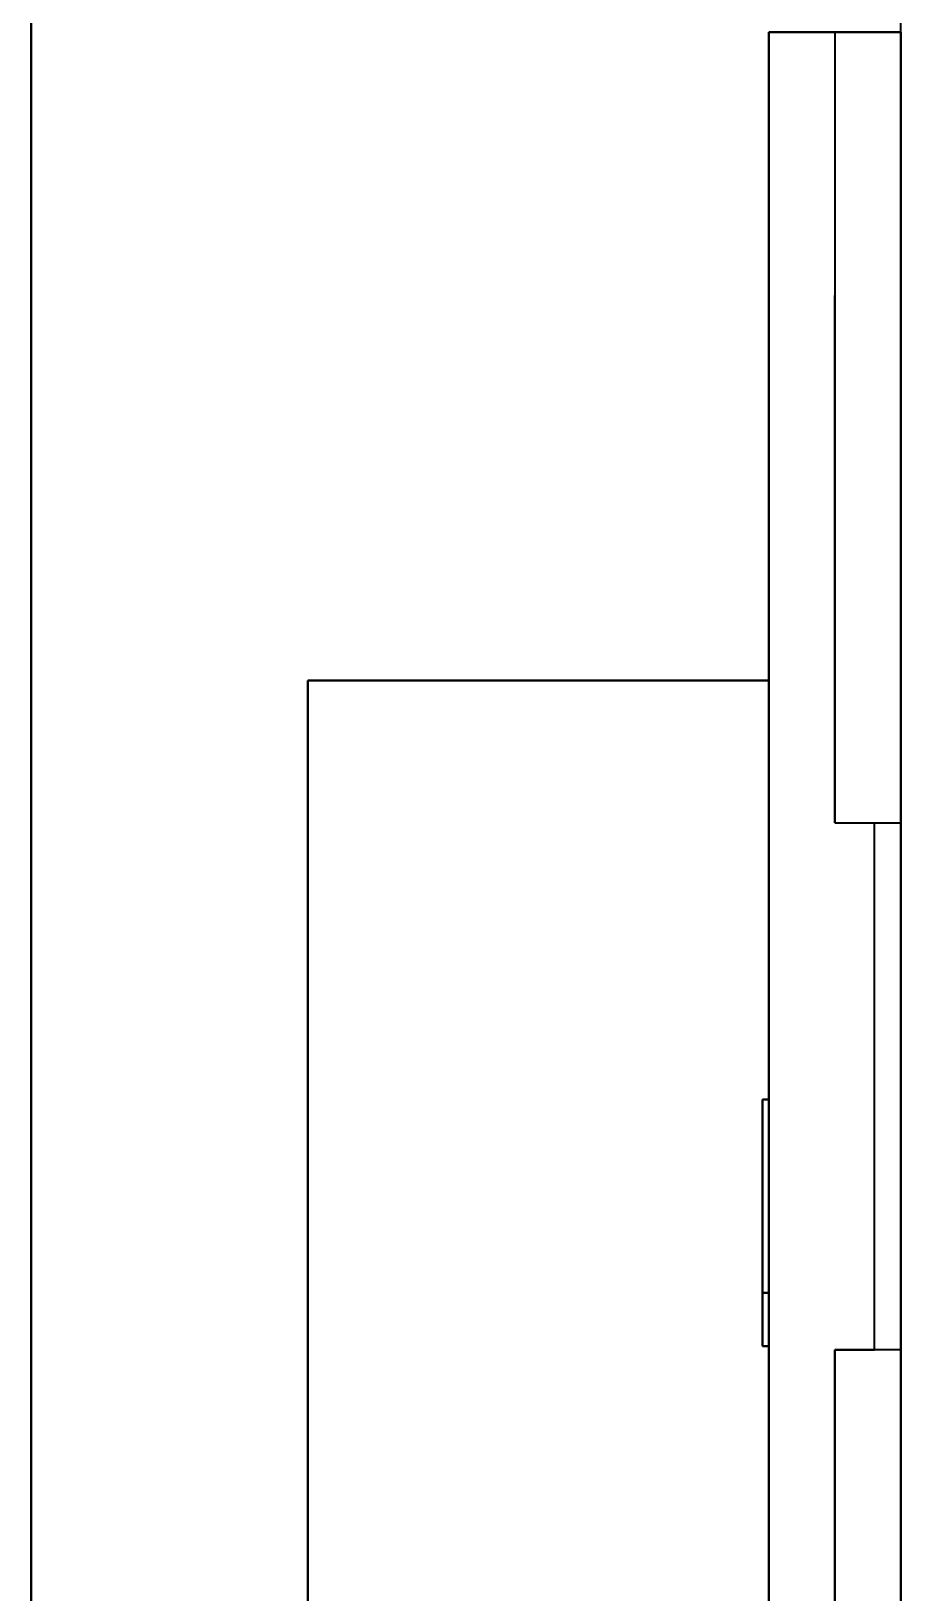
# Model space of a CAD drawing. Extents: x 146 to 1134, y 78 to 926.
# Drawn here: x 287.644 to 288.304, y 352.535 to 353.72 of the extents above; entities that cross this region are included whole.
import ezdxf

# ---------------------------------------------------------------- set-up
doc = ezdxf.new("R2010")
doc.units = 0

msp = doc.modelspace()

# ---------------------------------------------------------------- linework, layer by layer
at = {"color": 7, "lineweight": 35}
msp.add_line((288.3042, 350.7385), (288.3042, 377.7072), dxfattribs=at)
at = {"color": 7, "lineweight": 35, "ltscale": 0.125}
for p, q in [((287.6442, 350.5082), (287.6442, 355.5082)), ((287.6442, 355.5082), (287.6442, 350.5082)), ((287.6442, 350.5082), (287.6442, 355.5082))]:
    msp.add_line(p, q, dxfattribs=at)
at = {"color": 7, "lineweight": 35, "ltscale": 0.047389}
msp.add_line((287.6442, 352.3126), (287.6442, 354.2082), dxfattribs=at)
at = {"color": 7, "lineweight": 35, "ltscale": 0.0405}
msp.add_line((287.6442, 352.5882), (287.6442, 354.2082), dxfattribs=at)
at = {"color": 7, "lineweight": 35, "ltscale": 0.056813}
msp.add_line((287.6442, 354.0807), (287.6442, 351.8082), dxfattribs=at)
at = {"color": 7, "lineweight": 35, "ltscale": 0.054388}
msp.add_line((287.6442, 351.8082), (287.6442, 353.9837), dxfattribs=at)
at = {"color": 7, "lineweight": 35, "ltscale": 0.006625}
msp.add_line((287.6442, 353.5032), (287.6442, 353.7682), dxfattribs=at)
msp.add_line((287.6442, 353.5032), (287.6442, 353.7682), dxfattribs=at)
msp.add_line((287.6442, 353.5032), (287.6442, 353.7682), dxfattribs=at)
msp.add_line((287.6442, 353.5032), (287.6442, 353.7682), dxfattribs=at)
at = {"color": 7, "lineweight": 35, "ltscale": 0.010251}
for p, q in [((287.6442, 353.3582), (287.6442, 353.7682)), ((287.6442, 353.7682), (287.6442, 353.3582))]:
    msp.add_line(p, q, dxfattribs=at)
at = {"color": 7, "lineweight": 35, "ltscale": 0.08}
for p, q in [((288.2042, 350.5192), (288.2042, 353.7192)), ((288.2042, 353.7192), (288.2042, 350.5192))]:
    msp.add_line(p, q, dxfattribs=at)
at = {"color": 7, "lineweight": 35, "ltscale": 0.002}
for p, q in [((288.2842, 353.7192), (288.2042, 353.7192)), ((288.2842, 353.7192), (288.2042, 353.7192)), ((288.2042, 353.7192), (288.2842, 353.7192))]:
    msp.add_line(p, q, dxfattribs=at)
at = {"color": 7, "lineweight": 35, "ltscale": 0.020253}
msp.add_line((288.2042, 352.9091), (288.2042, 353.7192), dxfattribs=at)
at = {"color": 7, "lineweight": 35, "ltscale": 0.015}
for p, q in [((288.2542, 353.7192), (288.2542, 353.1192)), ((288.2542, 353.7192), (288.2542, 353.1192)), ((288.3042, 353.7192), (288.3042, 353.1192))]:
    msp.add_line(p, q, dxfattribs=at)
at = {"color": 7, "lineweight": 35, "ltscale": 0.000366211}
for p, q in [((288.2689, 353.7192), (288.2542, 353.7192)), ((288.2542, 353.1192), (288.2689, 353.1192)), ((288.2689, 352.7192), (288.2542, 352.7192))]:
    msp.add_line(p, q, dxfattribs=at)
at = {"color": 7, "lineweight": 35, "ltscale": 0.00125}
for p, q in [((288.2542, 353.7192), (288.3042, 353.7192)), ((288.3042, 353.7192), (288.2542, 353.7192)), ((288.3042, 353.7192), (288.2542, 353.7192)), ((288.2542, 353.7192), (288.3042, 353.7192)), ((288.2542, 353.1192), (288.3042, 353.1192)), ((288.3042, 352.7192), (288.2542, 352.7192))]:
    msp.add_line(p, q, dxfattribs=at)
at = {"color": 7, "lineweight": 35, "ltscale": 0.005}
for p, q in [((288.2542, 353.7192), (288.2542, 353.5192)), ((288.3042, 353.4192), (288.3042, 353.2192)), ((288.3042, 353.2192), (288.3042, 353.4192)), ((288.3042, 352.9192), (288.3042, 353.1192)), ((288.3042, 352.7192), (288.3042, 352.9192)), ((288.3042, 352.6192), (288.3042, 352.4192)), ((288.3042, 352.4192), (288.3042, 352.6192)), ((287.6442, 352.3882), (287.6442, 352.5882))]:
    msp.add_line(p, q, dxfattribs=at)
at = {"color": 7, "lineweight": 35, "ltscale": 0.000884247}
for p, q in [((288.3042, 353.7192), (288.2689, 353.7192)), ((288.2689, 353.1192), (288.3042, 353.1192)), ((288.3042, 352.7192), (288.2689, 352.7192))]:
    msp.add_line(p, q, dxfattribs=at)
at = {"color": 7, "lineweight": 35, "ltscale": 0.000500488}
for p, q in [((288.2842, 353.7192), (288.3042, 353.7192)), ((288.3042, 353.7192), (288.2842, 353.7192)), ((288.3042, 353.7192), (288.2842, 353.7192)), ((287.6442, 353.528), (287.6442, 353.548)), ((288.3042, 352.7192), (288.2842, 352.7192))]:
    msp.add_line(p, q, dxfattribs=at)
at = {"color": 7, "lineweight": 35, "ltscale": 0.0075}
msp.add_line((288.3042, 353.4192), (288.3042, 353.7192), dxfattribs=at)
at = {"color": 7, "lineweight": 35, "ltscale": 0.000112152}
msp.add_line((287.6442, 353.5939), (287.6442, 353.5894), dxfattribs=at)
at = {"color": 7, "lineweight": 35, "ltscale": 0.000189209}
msp.add_line((287.6442, 353.5863), (287.6442, 353.5939), dxfattribs=at)
at = {"color": 7, "lineweight": 35, "ltscale": 0.000217438}
msp.add_line((287.6442, 353.5894), (287.6442, 353.5807), dxfattribs=at)
at = {"color": 7, "lineweight": 35, "ltscale": 0.000524139}
msp.add_line((287.6442, 353.5873), (287.6442, 353.5664), dxfattribs=at)
at = {"color": 7, "lineweight": 35, "ltscale": 0.000521851}
for p, q in [((287.6442, 353.5665), (287.6442, 353.5873)), ((287.6442, 352.9195), (287.6442, 352.8986)), ((287.6442, 352.8213), (287.6442, 352.8004)), ((287.6442, 352.7992), (287.6442, 352.82)), ((287.6442, 352.7808), (287.6442, 352.8016))]:
    msp.add_line(p, q, dxfattribs=at)
at = {"color": 7, "lineweight": 35, "ltscale": 0.000751495}
msp.add_line((287.6442, 353.5562), (287.6442, 353.5863), dxfattribs=at)
at = {"color": 7, "lineweight": 35, "ltscale": 0.00014801}
for p, q in [((287.6442, 353.5807), (287.6442, 353.5748)), ((287.6442, 353.5339), (287.6442, 353.5399)), ((287.6442, 352.8339), (287.6442, 352.8398)), ((287.6442, 352.5455), (287.6442, 352.5396))]:
    msp.add_line(p, q, dxfattribs=at)
at = {"color": 7, "lineweight": 35, "ltscale": 0.001512}
msp.add_line((287.6442, 353.5748), (287.6442, 353.5143), dxfattribs=at)
at = {"color": 7, "lineweight": 35, "ltscale": 0.001123}
for p, q in [((287.6442, 353.5215), (287.6442, 353.5665)), ((287.6442, 353.5664), (287.6442, 353.5215)), ((287.6442, 352.7358), (287.6442, 352.7808)), ((287.6442, 352.78), (287.6442, 352.7351))]:
    msp.add_line(p, q, dxfattribs=at)
at = {"color": 7, "lineweight": 35, "ltscale": 0.000205231}
msp.add_line((287.6442, 353.548), (287.6442, 353.5562), dxfattribs=at)
at = {"color": 7, "lineweight": 35, "ltscale": 0.000222778}
for p, q in [((287.6442, 353.5464), (287.6442, 353.5375)), ((287.6442, 353.3348), (287.6442, 353.3259)), ((287.6442, 352.8933), (287.6442, 352.9022))]:
    msp.add_line(p, q, dxfattribs=at)
at = {"color": 7, "lineweight": 35, "ltscale": 0.000164032}
for p, q in [((287.6442, 353.5399), (287.6442, 353.5464)), ((287.6442, 353.2065), (287.6442, 353.213))]:
    msp.add_line(p, q, dxfattribs=at)
at = {"color": 7, "lineweight": 35, "ltscale": 0.000283813}
msp.add_line((287.6442, 353.5415), (287.6442, 353.5302), dxfattribs=at)
at = {"color": 7, "lineweight": 35, "ltscale": 0.000299072}
for p, q in [((287.6442, 353.5295), (287.6442, 353.5415)), ((287.6442, 352.5848), (287.6442, 352.5968))]:
    msp.add_line(p, q, dxfattribs=at)
at = {"color": 7, "lineweight": 35, "ltscale": 0.005067}
msp.add_line((287.6442, 353.5375), (287.6442, 353.3348), dxfattribs=at)
at = {"color": 7, "lineweight": 35, "ltscale": 0.004146}
msp.add_line((287.6442, 353.3681), (287.6442, 353.5339), dxfattribs=at)
at = {"color": 7, "lineweight": 35, "ltscale": 0.000429535}
for p, q in [((287.6442, 353.5302), (287.6442, 353.513)), ((287.6442, 352.998), (287.6442, 353.0151)), ((287.6442, 352.6994), (287.6442, 352.6822))]:
    msp.add_line(p, q, dxfattribs=at)
at = {"color": 7, "lineweight": 35, "ltscale": 0.000386047}
for p, q in [((287.6442, 353.5141), (287.6442, 353.5295)), ((287.6442, 352.6045), (287.6442, 352.6199))]:
    msp.add_line(p, q, dxfattribs=at)
at = {"color": 7, "lineweight": 35, "ltscale": 0.00108}
msp.add_line((287.6442, 353.4848), (287.6442, 353.528), dxfattribs=at)
at = {"color": 7, "lineweight": 35, "ltscale": 0.00154}
for p, q in [((287.6442, 353.5215), (287.6442, 353.4599)), ((287.6442, 353.3316), (287.6442, 353.3932)), ((287.6442, 352.5459), (287.6442, 352.6075))]:
    msp.add_line(p, q, dxfattribs=at)
at = {"color": 7, "lineweight": 35, "ltscale": 0.001611}
for p, q in [((287.6442, 353.4571), (287.6442, 353.5215)), ((287.6442, 352.6714), (287.6442, 352.7358))]:
    msp.add_line(p, q, dxfattribs=at)
at = {"color": 7, "lineweight": 35, "ltscale": 0.01}
for p, q in [((288.2542, 353.1192), (288.2542, 353.5192)), ((288.2842, 352.7192), (288.2842, 353.1192)), ((288.2842, 352.7192), (288.2842, 353.1192)), ((288.3042, 353.1192), (288.3042, 352.7192)), ((288.3042, 353.1192), (288.3042, 352.7192))]:
    msp.add_line(p, q, dxfattribs=at)
at = {"color": 7, "lineweight": 35, "ltscale": 0.000956726}
for p, q in [((287.6442, 353.5143), (287.6442, 353.476)), ((287.6442, 353.1217), (287.6442, 353.16))]:
    msp.add_line(p, q, dxfattribs=at)
at = {"color": 7, "lineweight": 35, "ltscale": 0.000657654}
msp.add_line((287.6442, 353.4878), (287.6442, 353.5141), dxfattribs=at)
at = {"color": 7, "lineweight": 35, "ltscale": 0.000565338}
msp.add_line((287.6442, 353.513), (287.6442, 353.4904), dxfattribs=at)
at = {"color": 7, "lineweight": 35, "ltscale": 0.000375366}
for p, q in [((287.6442, 353.5032), (287.6442, 353.4882)), ((287.6442, 353.4882), (287.6442, 353.5032)), ((287.6442, 353.5032), (287.6442, 353.4882)), ((287.6442, 353.4882), (287.6442, 353.5032))]:
    msp.add_line(p, q, dxfattribs=at)
at = {"color": 7, "lineweight": 35, "ltscale": 0.000892639}
for p, q in [((287.6442, 353.4904), (287.6442, 353.4547)), ((287.6442, 352.7043), (287.6442, 352.6686)), ((287.6442, 352.6662), (287.6442, 352.7019))]:
    msp.add_line(p, q, dxfattribs=at)
at = {"color": 7, "lineweight": 35, "ltscale": 0.000894928}
msp.add_line((287.6442, 353.452), (287.6442, 353.4878), dxfattribs=at)
at = {"color": 7, "lineweight": 35, "ltscale": 0.000383759}
msp.add_line((287.6442, 353.4695), (287.6442, 353.4848), dxfattribs=at)
at = {"color": 7, "lineweight": 35, "ltscale": 0.000163269}
for p, q in [((287.6442, 353.476), (287.6442, 353.4695)), ((287.6442, 352.7513), (287.6442, 352.7448))]:
    msp.add_line(p, q, dxfattribs=at)
at = {"color": 7, "lineweight": 35, "ltscale": 0.001604}
for p, q in [((287.6442, 353.4599), (287.6442, 353.3957)), ((287.6442, 352.7351), (287.6442, 352.671))]:
    msp.add_line(p, q, dxfattribs=at)
at = {"color": 7, "lineweight": 35, "ltscale": 0.001598}
for p, q in [((287.6442, 353.3932), (287.6442, 353.4571)), ((287.6442, 352.6075), (287.6442, 352.6714))]:
    msp.add_line(p, q, dxfattribs=at)
at = {"color": 7, "lineweight": 35, "ltscale": 0.001356}
msp.add_line((287.6442, 353.4547), (287.6442, 353.4004), dxfattribs=at)
at = {"color": 7, "lineweight": 35, "ltscale": 0.001806}
msp.add_line((287.6442, 353.3798), (287.6442, 353.452), dxfattribs=at)
at = {"color": 7, "lineweight": 35, "ltscale": 0.001443}
msp.add_line((287.6442, 353.4004), (287.6442, 353.3427), dxfattribs=at)
at = {"color": 7, "lineweight": 35, "ltscale": 0.001077}
msp.add_line((287.6442, 353.3957), (287.6442, 353.3527), dxfattribs=at)
at = {"color": 7, "lineweight": 35, "ltscale": 0.000969696}
msp.add_line((287.6442, 353.341), (287.6442, 353.3798), dxfattribs=at)
at = {"color": 7, "lineweight": 35, "ltscale": 3.05176e-05}
for p, q in [((287.6442, 353.3669), (287.6442, 353.3681)), ((287.6442, 353.0897), (287.6442, 353.0909)), ((287.6442, 352.9534), (287.6442, 352.9522)), ((287.6442, 352.82), (287.6442, 352.8213)), ((287.6442, 352.5984), (287.6442, 352.5997))]:
    msp.add_line(p, q, dxfattribs=at)
at = {"color": 7, "lineweight": 35, "ltscale": 0.00035553}
msp.add_line((287.6442, 353.3527), (287.6442, 353.3669), dxfattribs=at)
at = {"color": 7, "lineweight": 35, "ltscale": 0.00034256}
for p, q in [((287.6442, 353.3427), (287.6442, 353.329)), ((287.6442, 352.5569), (287.6442, 352.5432))]:
    msp.add_line(p, q, dxfattribs=at)
at = {"color": 7, "lineweight": 35, "ltscale": 0.00068512}
msp.add_line((287.6442, 353.3136), (287.6442, 353.341), dxfattribs=at)
at = {"color": 7, "lineweight": 35, "ltscale": 0.003951}
msp.add_line((287.6442, 353.332), (287.6442, 353.1739), dxfattribs=at)
at = {"color": 7, "lineweight": 35, "ltscale": 0.000401306}
for p, q in [((287.6442, 353.3159), (287.6442, 353.332)), ((287.6442, 352.7268), (287.6442, 352.7429))]:
    msp.add_line(p, q, dxfattribs=at)
at = {"color": 7, "lineweight": 35, "ltscale": 0.000598907}
msp.add_line((287.6442, 353.3076), (287.6442, 353.3316), dxfattribs=at)
at = {"color": 7, "lineweight": 35, "ltscale": 0.000327301}
for p, q in [((287.6442, 353.329), (287.6442, 353.3159)), ((287.6442, 353.1739), (287.6442, 353.1608))]:
    msp.add_line(p, q, dxfattribs=at)
at = {"color": 7, "lineweight": 35, "ltscale": 0.000518799}
msp.add_line((287.6442, 353.3259), (287.6442, 353.3052), dxfattribs=at)
at = {"color": 7, "lineweight": 35, "ltscale": 0.000493622}
for p, q in [((287.6442, 353.2962), (287.6442, 353.3159)), ((287.6442, 353.0004), (287.6442, 353.0201))]:
    msp.add_line(p, q, dxfattribs=at)
at = {"color": 7, "lineweight": 35, "ltscale": 0.000132751}
msp.add_line((287.6442, 353.3159), (287.6442, 353.3106), dxfattribs=at)
at = {"color": 7, "lineweight": 35, "ltscale": 0.000209808}
for p, q in [((287.6442, 353.3052), (287.6442, 353.3136)), ((287.6442, 353.1225), (287.6442, 353.1141)), ((287.6442, 352.8016), (287.6442, 352.7932))]:
    msp.add_line(p, q, dxfattribs=at)
at = {"color": 7, "lineweight": 35, "ltscale": 0.000225067}
msp.add_line((287.6442, 353.3106), (287.6442, 353.3016), dxfattribs=at)
at = {"color": 7, "lineweight": 35, "ltscale": 0.0025}
for p, q in [((287.6442, 353.2082), (287.6442, 353.3082)), ((288.3042, 353.1192), (288.3042, 353.2192)), ((288.3042, 352.6192), (288.3042, 352.7192))]:
    msp.add_line(p, q, dxfattribs=at)
at = {"color": 7, "lineweight": 35, "ltscale": 0.00475}
for p, q in [((287.6442, 353.1182), (287.6442, 353.3082)), ((287.6442, 352.8782), (287.6442, 353.0682)), ((287.6442, 352.6382), (287.6442, 352.8282))]:
    msp.add_line(p, q, dxfattribs=at)
at = {"color": 7, "lineweight": 35, "ltscale": 0.000537109}
for p, q in [((287.6442, 353.2861), (287.6442, 353.3076)), ((287.6442, 352.6201), (287.6442, 352.5986))]:
    msp.add_line(p, q, dxfattribs=at)
at = {"color": 7, "lineweight": 35, "ltscale": 5.87463e-05}
msp.add_line((287.6442, 353.3016), (287.6442, 353.2993), dxfattribs=at)
at = {"color": 7, "lineweight": 35, "ltscale": 0.000328064}
for p, q in [((287.6442, 353.2993), (287.6442, 353.2861)), ((287.6442, 352.7792), (287.6442, 352.7661)), ((287.6442, 352.5432), (287.6442, 352.5301))]:
    msp.add_line(p, q, dxfattribs=at)
at = {"color": 7, "lineweight": 35, "ltscale": 0.000191498}
msp.add_line((287.6442, 353.2885), (287.6442, 353.2962), dxfattribs=at)
at = {"color": 7, "lineweight": 35, "ltscale": 0.000880432}
msp.add_line((287.6442, 353.2533), (287.6442, 353.2885), dxfattribs=at)
at = {"color": 7, "lineweight": 35, "ltscale": 0.004562}
msp.add_line((287.6442, 353.0708), (287.6442, 353.2533), dxfattribs=at)
at = {"color": 7, "lineweight": 35, "ltscale": 0.001826}
msp.add_line((287.6442, 353.1615), (287.6442, 353.2346), dxfattribs=at)
at = {"color": 7, "lineweight": 35, "ltscale": 0.003655}
msp.add_line((287.6442, 353.2346), (287.6442, 353.0884), dxfattribs=at)
at = {"color": 7, "lineweight": 35, "ltscale": 0.001161}
msp.add_line((287.6442, 353.1881), (287.6442, 353.2346), dxfattribs=at)
at = {"color": 7, "lineweight": 35, "ltscale": 0.000526428}
msp.add_line((287.6442, 353.2338), (287.6442, 353.2127), dxfattribs=at)
at = {"color": 7, "lineweight": 35, "ltscale": 0.000552368}
for p, q in [((287.6442, 353.2117), (287.6442, 353.2338)), ((287.6442, 352.9326), (287.6442, 352.9547))]:
    msp.add_line(p, q, dxfattribs=at)
at = {"color": 7, "lineweight": 35, "ltscale": 0.03}
for p, q in [((287.8542, 352.0272), (287.8542, 353.2272)), ((287.8542, 353.2272), (287.8542, 352.0272)), ((287.8542, 353.2272), (287.8542, 352.0272))]:
    msp.add_line(p, q, dxfattribs=at)
at = {"color": 7, "lineweight": 35, "ltscale": 0.008751}
for p, q in [((287.8542, 353.2272), (288.2043, 353.2272)), ((288.2043, 353.2272), (287.8542, 353.2272)), ((287.8542, 353.2272), (288.2043, 353.2272))]:
    msp.add_line(p, q, dxfattribs=at)
at = {"color": 7, "lineweight": 35, "ltscale": 4.34875e-05}
for p, q in [((287.6442, 353.2136), (287.6442, 353.2119)), ((287.6442, 353.2114), (287.6442, 353.2131)), ((287.6442, 352.7954), (287.6442, 352.7971))]:
    msp.add_line(p, q, dxfattribs=at)
at = {"color": 7, "lineweight": 35, "ltscale": 0.000519562}
for p, q in [((287.6442, 353.2131), (287.6442, 353.1923)), ((287.6442, 352.9522), (287.6442, 352.973))]:
    msp.add_line(p, q, dxfattribs=at)
at = {"color": 7, "lineweight": 35, "ltscale": 0.001085}
msp.add_line((287.6442, 353.2127), (287.6442, 353.1693), dxfattribs=at)
at = {"color": 7, "lineweight": 35, "ltscale": 0.000192261}
for p, q in [((287.6442, 353.2119), (287.6442, 353.2042)), ((287.6442, 352.5968), (287.6442, 352.6045))]:
    msp.add_line(p, q, dxfattribs=at)
at = {"color": 7, "lineweight": 35, "ltscale": 0.000669861}
msp.add_line((287.6442, 353.1849), (287.6442, 353.2117), dxfattribs=at)
at = {"color": 7, "lineweight": 35, "ltscale": 0.000506592}
for p, q in [((287.6442, 353.1911), (287.6442, 353.2114)), ((287.6442, 352.6404), (287.6442, 352.6201))]:
    msp.add_line(p, q, dxfattribs=at)
at = {"color": 7, "lineweight": 35, "ltscale": 0.014249}
msp.add_line((287.6442, 352.6382), (287.6442, 353.2082), dxfattribs=at)
at = {"color": 7, "lineweight": 35, "ltscale": 0.000176239}
msp.add_line((287.6442, 353.1994), (287.6442, 353.2065), dxfattribs=at)
at = {"color": 7, "lineweight": 35, "ltscale": 0.001716}
msp.add_line((287.6442, 353.2042), (287.6442, 353.1356), dxfattribs=at)
at = {"color": 7, "lineweight": 35, "ltscale": 0.001596}
msp.add_line((287.6442, 353.1356), (287.6442, 353.1994), dxfattribs=at)
at = {"color": 7, "lineweight": 35, "ltscale": 0.00013504}
msp.add_line((287.6442, 353.1923), (287.6442, 353.1869), dxfattribs=at)
at = {"color": 7, "lineweight": 35, "ltscale": 0.000593567}
msp.add_line((287.6442, 353.1674), (287.6442, 353.1911), dxfattribs=at)
at = {"color": 7, "lineweight": 35, "ltscale": 0.000417328}
msp.add_line((287.6442, 353.1714), (287.6442, 353.1881), dxfattribs=at)
at = {"color": 7, "lineweight": 35, "ltscale": 0.000296783}
for p, q in [((287.6442, 353.1881), (287.6442, 353.1763)), ((287.6442, 353.1763), (287.6442, 353.1881))]:
    msp.add_line(p, q, dxfattribs=at)
at = {"color": 7, "lineweight": 35, "ltscale": 0.001558}
for p, q in [((287.6442, 353.1869), (287.6442, 353.1246)), ((288.1992, 352.722), (288.1992, 352.7844))]:
    msp.add_line(p, q, dxfattribs=at)
at = {"color": 7, "lineweight": 35, "ltscale": 0.001535}
msp.add_line((287.6442, 353.1235), (287.6442, 353.1849), dxfattribs=at)
at = {"color": 7, "lineweight": 35, "ltscale": 0.000534821}
for p, q in [((287.6442, 353.1763), (287.6442, 353.1549)), ((287.6442, 353.1549), (287.6442, 353.1763)), ((287.6442, 352.9748), (287.6442, 352.9534)), ((287.6442, 352.6178), (287.6442, 352.6392))]:
    msp.add_line(p, q, dxfattribs=at)
at = {"color": 7, "lineweight": 35, "ltscale": 0.000414276}
for p, q in [((287.6442, 353.1549), (287.6442, 353.1714)), ((287.6442, 352.5683), (287.6442, 352.5848))]:
    msp.add_line(p, q, dxfattribs=at)
at = {"color": 7, "lineweight": 35, "ltscale": 0.000465393}
msp.add_line((287.6442, 353.1693), (287.6442, 353.1507), dxfattribs=at)
at = {"color": 7, "lineweight": 35, "ltscale": 0.000206757}
msp.add_line((287.6442, 353.16), (287.6442, 353.1683), dxfattribs=at)
at = {"color": 7, "lineweight": 35, "ltscale": 0.000411224}
for p, q in [((287.6442, 353.1683), (287.6442, 353.1518)), ((287.6442, 352.8571), (287.6442, 352.8406))]:
    msp.add_line(p, q, dxfattribs=at)
at = {"color": 7, "lineweight": 35, "ltscale": 0.000416565}
msp.add_line((287.6442, 353.1507), (287.6442, 353.1674), dxfattribs=at)
at = {"color": 7, "lineweight": 35, "ltscale": 0.001829}
msp.add_line((287.6442, 353.0884), (287.6442, 353.1615), dxfattribs=at)
at = {"color": 7, "lineweight": 35, "ltscale": 0.000238037}
for p, q in [((287.6442, 353.1608), (287.6442, 353.1513)), ((287.6442, 352.5587), (287.6442, 352.5683))]:
    msp.add_line(p, q, dxfattribs=at)
at = {"color": 7, "lineweight": 35, "ltscale": 0.000907898}
for p, q in [((287.6442, 353.1549), (287.6442, 353.1186)), ((287.6442, 353.1186), (287.6442, 353.1549)), ((287.6442, 353.0345), (287.6442, 353.0708))]:
    msp.add_line(p, q, dxfattribs=at)
at = {"color": 7, "lineweight": 35, "ltscale": 0.000891876}
msp.add_line((287.6442, 353.1192), (287.6442, 353.1549), dxfattribs=at)
at = {"color": 7, "lineweight": 35, "ltscale": 0.00089798}
msp.add_line((287.6442, 353.1518), (287.6442, 353.1159), dxfattribs=at)
at = {"color": 7, "lineweight": 35, "ltscale": 0.003979}
msp.add_line((287.6442, 353.1513), (287.6442, 352.9921), dxfattribs=at)
at = {"color": 7, "lineweight": 35, "ltscale": 9.00269e-05}
for p, q in [((287.6442, 353.1356), (287.6442, 353.132)), ((287.6442, 352.8303), (287.6442, 352.8339))]:
    msp.add_line(p, q, dxfattribs=at)
at = {"color": 7, "lineweight": 35, "ltscale": 0.00018692}
for p, q in [((287.6442, 353.1281), (287.6442, 353.1356)), ((287.6442, 353.0909), (287.6442, 353.0984))]:
    msp.add_line(p, q, dxfattribs=at)
at = {"color": 7, "lineweight": 35, "ltscale": 0.000237274}
msp.add_line((287.6442, 353.132), (287.6442, 353.1225), dxfattribs=at)
at = {"color": 7, "lineweight": 35, "ltscale": 0.000741577}
msp.add_line((287.6442, 353.0984), (287.6442, 353.1281), dxfattribs=at)
at = {"color": 7, "lineweight": 35, "ltscale": 0.002036}
msp.add_line((287.6442, 353.1246), (287.6442, 353.0432), dxfattribs=at)
at = {"color": 7, "lineweight": 35, "ltscale": 0.002058}
msp.add_line((287.6442, 353.0411), (287.6442, 353.1235), dxfattribs=at)
at = {"color": 7, "lineweight": 35, "ltscale": 0.001885}
msp.add_line((287.6442, 353.0463), (287.6442, 353.1217), dxfattribs=at)
at = {"color": 7, "lineweight": 35, "ltscale": 0.000921631}
msp.add_line((287.6442, 353.0823), (287.6442, 353.1192), dxfattribs=at)
at = {"color": 7, "lineweight": 35, "ltscale": 0.001856}
msp.add_line((287.6442, 353.1186), (287.6442, 353.0443), dxfattribs=at)
at = {"color": 7, "lineweight": 35, "ltscale": 0.000720978}
msp.add_line((287.6442, 353.0897), (287.6442, 353.1186), dxfattribs=at)
at = {"color": 7, "lineweight": 35, "ltscale": 0.000749969}
for p, q in [((287.6442, 353.0882), (287.6442, 353.1182)), ((287.6442, 352.8682), (287.6442, 352.8382)), ((288.2542, 352.7192), (288.2842, 352.7192))]:
    msp.add_line(p, q, dxfattribs=at)
at = {"color": 7, "lineweight": 35, "ltscale": 0.000810242}
msp.add_line((287.6442, 353.1159), (287.6442, 353.0835), dxfattribs=at)
at = {"color": 7, "lineweight": 35, "ltscale": 0.001475}
for p, q in [((288.3042, 353.0602), (288.3042, 353.1192)), ((288.3042, 352.7192), (288.3042, 352.7782))]:
    msp.add_line(p, q, dxfattribs=at)
at = {"color": 7, "lineweight": 35, "ltscale": 0.005489}
msp.add_line((287.6442, 353.1141), (287.6442, 352.8945), dxfattribs=at)
at = {"color": 7, "lineweight": 35, "ltscale": 0.004688}
msp.add_line((287.6442, 352.9022), (287.6442, 353.0897), dxfattribs=at)
at = {"color": 7, "lineweight": 35, "ltscale": 0.003159}
for p, q in [((287.6442, 352.9634), (287.6442, 353.0897)), ((287.6442, 353.0897), (287.6442, 352.9634)), ((287.6442, 352.9634), (287.6442, 353.0897))]:
    msp.add_line(p, q, dxfattribs=at)
at = {"color": 7, "lineweight": 35, "ltscale": 0.000499725}
msp.add_line((287.6442, 353.0882), (287.6442, 353.0682), dxfattribs=at)
at = {"color": 7, "lineweight": 35, "ltscale": 0.00092926}
msp.add_line((287.6442, 353.0835), (287.6442, 353.0463), dxfattribs=at)
at = {"color": 7, "lineweight": 35, "ltscale": 0.000815582}
msp.add_line((287.6442, 353.0497), (287.6442, 353.0823), dxfattribs=at)
at = {"color": 7, "lineweight": 35, "ltscale": 0.003525}
msp.add_line((288.3042, 352.9192), (288.3042, 353.0602), dxfattribs=at)
at = {"color": 7, "lineweight": 35, "ltscale": 0.000920868}
msp.add_line((287.6442, 353.0129), (287.6442, 353.0497), dxfattribs=at)
at = {"color": 7, "lineweight": 35, "ltscale": 0.000794983}
msp.add_line((287.6442, 353.0463), (287.6442, 353.0145), dxfattribs=at)
at = {"color": 7, "lineweight": 35, "ltscale": 0.000999451}
msp.add_line((287.6442, 353.0063), (287.6442, 353.0463), dxfattribs=at)
at = {"color": 7, "lineweight": 35, "ltscale": 0.000875092}
msp.add_line((287.6442, 353.0443), (287.6442, 353.0093), dxfattribs=at)
at = {"color": 7, "lineweight": 35, "ltscale": 0.001606}
msp.add_line((287.6442, 353.0432), (287.6442, 352.9789), dxfattribs=at)
at = {"color": 7, "lineweight": 35, "ltscale": 0.001566}
msp.add_line((287.6442, 352.9785), (287.6442, 353.0411), dxfattribs=at)
at = {"color": 7, "lineweight": 35, "ltscale": 0.000358582}
msp.add_line((287.6442, 353.0201), (287.6442, 353.0345), dxfattribs=at)
at = {"color": 7, "lineweight": 35, "ltscale": 0.000803375}
msp.add_line((287.6442, 353.0151), (287.6442, 352.983), dxfattribs=at)
at = {"color": 7, "lineweight": 35, "ltscale": 0.000411987}
msp.add_line((287.6442, 353.0145), (287.6442, 352.998), dxfattribs=at)
at = {"color": 7, "lineweight": 35, "ltscale": 0.000431824}
msp.add_line((287.6442, 352.9956), (287.6442, 353.0129), dxfattribs=at)
at = {"color": 7, "lineweight": 35, "ltscale": 0.000491333}
msp.add_line((287.6442, 353.0093), (287.6442, 352.9897), dxfattribs=at)
at = {"color": 7, "lineweight": 35, "ltscale": 0.00020752}
for p, q in [((287.6442, 352.998), (287.6442, 353.0063)), ((287.6442, 352.8404), (287.6442, 352.8321)), ((287.6442, 352.5997), (287.6442, 352.608))]:
    msp.add_line(p, q, dxfattribs=at)
at = {"color": 7, "lineweight": 35, "ltscale": 0.000222015}
for p, q in [((287.6442, 352.9915), (287.6442, 353.0004)), ((287.6442, 352.5397), (287.6442, 352.5486))]:
    msp.add_line(p, q, dxfattribs=at)
at = {"color": 7, "lineweight": 35, "ltscale": 0.000624084}
for p, q in [((287.6442, 352.973), (287.6442, 352.998)), ((287.6442, 352.7019), (287.6442, 352.7268))]:
    msp.add_line(p, q, dxfattribs=at)
at = {"color": 7, "lineweight": 35, "ltscale": 0.000460815}
msp.add_line((287.6442, 352.9772), (287.6442, 352.9956), dxfattribs=at)
at = {"color": 7, "lineweight": 35, "ltscale": 0.000312042}
for p, q in [((287.6442, 352.9897), (287.6442, 352.9772)), ((287.6442, 352.7429), (287.6442, 352.7554))]:
    msp.add_line(p, q, dxfattribs=at)
at = {"color": 7, "lineweight": 35, "ltscale": 0.000710297}
msp.add_line((287.6442, 352.983), (287.6442, 352.9546), dxfattribs=at)
at = {"color": 7, "lineweight": 35, "ltscale": 0.000102234}
msp.add_line((287.6442, 352.9789), (287.6442, 352.9748), dxfattribs=at)
at = {"color": 7, "lineweight": 35, "ltscale": 0.000595856}
msp.add_line((287.6442, 352.9547), (287.6442, 352.9785), dxfattribs=at)
at = {"color": 7, "lineweight": 35, "ltscale": 0.000550079}
msp.add_line((287.6442, 352.9546), (287.6442, 352.9326), dxfattribs=at)
at = {"color": 7, "lineweight": 35, "ltscale": 5.95093e-05}
msp.add_line((287.6442, 352.9171), (287.6442, 352.9195), dxfattribs=at)
at = {"color": 7, "lineweight": 35, "ltscale": 0.00056839}
msp.add_line((287.6442, 352.8968), (287.6442, 352.9195), dxfattribs=at)
at = {"color": 7, "lineweight": 35, "ltscale": 0.000210571}
msp.add_line((287.6442, 352.9189), (287.6442, 352.9105), dxfattribs=at)
at = {"color": 7, "lineweight": 35, "ltscale": 0.000370789}
msp.add_line((287.6442, 352.9023), (287.6442, 352.9171), dxfattribs=at)
at = {"color": 7, "lineweight": 35, "ltscale": 0.003526}
msp.add_line((288.3042, 352.7782), (288.3042, 352.9192), dxfattribs=at)
at = {"color": 7, "lineweight": 35, "ltscale": 0.002531}
msp.add_line((287.6442, 352.9105), (287.6442, 352.8092), dxfattribs=at)
at = {"color": 7, "lineweight": 35, "ltscale": 0.000125122}
for p, q in [((288.2042, 352.9091), (288.1992, 352.9091)), ((288.1992, 352.9091), (288.2042, 352.9091)), ((288.1992, 352.9091), (288.2042, 352.9091)), ((288.2042, 352.7625), (288.1992, 352.7625)), ((288.1992, 352.7625), (288.2042, 352.7625)), ((288.2042, 352.722), (288.1992, 352.722)), ((288.1992, 352.722), (288.2042, 352.722)), ((288.2042, 352.722), (288.1992, 352.722))]:
    msp.add_line(p, q, dxfattribs=at)
at = {"color": 7, "lineweight": 35, "ltscale": 0.003665}
for p, q in [((288.1992, 352.9091), (288.1992, 352.7625)), ((288.2042, 352.7625), (288.2042, 352.9091))]:
    msp.add_line(p, q, dxfattribs=at)
at = {"color": 7, "lineweight": 35, "ltscale": 0.003117}
msp.add_line((288.1992, 352.7844), (288.1992, 352.9091), dxfattribs=at)
at = {"color": 7, "lineweight": 35, "ltscale": 0.000696564}
msp.add_line((288.1992, 352.8812), (288.1992, 352.9091), dxfattribs=at)
at = {"color": 7, "lineweight": 35, "ltscale": 0.000654602}
msp.add_line((287.6442, 352.8761), (287.6442, 352.9023), dxfattribs=at)
at = {"color": 7, "lineweight": 35, "ltscale": 0.001044}
msp.add_line((287.6442, 352.8986), (287.6442, 352.8569), dxfattribs=at)
at = {"color": 7, "lineweight": 35, "ltscale": 0.001056}
msp.add_line((287.6442, 352.8545), (287.6442, 352.8968), dxfattribs=at)
at = {"color": 7, "lineweight": 35, "ltscale": 3.12805e-05}
msp.add_line((287.6442, 352.8945), (287.6442, 352.8933), dxfattribs=at)
at = {"color": 7, "lineweight": 35, "ltscale": 0.001804}
msp.add_line((288.1992, 352.809), (288.1992, 352.8812), dxfattribs=at)
at = {"color": 7, "lineweight": 35, "ltscale": 0.000250244}
msp.add_line((287.6442, 352.8682), (287.6442, 352.8782), dxfattribs=at)
at = {"color": 7, "lineweight": 35, "ltscale": 0.000444794}
msp.add_line((287.6442, 352.8583), (287.6442, 352.8761), dxfattribs=at)
at = {"color": 7, "lineweight": 35, "ltscale": 0.000415039}
for p, q in [((287.6442, 352.8737), (287.6442, 352.8571)), ((287.6442, 352.7589), (287.6442, 352.7755))]:
    msp.add_line(p, q, dxfattribs=at)
at = {"color": 7, "lineweight": 35, "ltscale": 0.001719}
msp.add_line((287.6442, 352.8049), (287.6442, 352.8737), dxfattribs=at)
at = {"color": 7, "lineweight": 35, "ltscale": 0.000476074}
msp.add_line((287.6442, 352.8393), (287.6442, 352.8583), dxfattribs=at)
at = {"color": 7, "lineweight": 35, "ltscale": 0.001102}
for p, q in [((287.6442, 352.8569), (287.6442, 352.8128)), ((287.6442, 352.7777), (287.6442, 352.7336)), ((287.6442, 352.6845), (287.6442, 352.6404)), ((287.6442, 352.65), (287.6442, 352.6059))]:
    msp.add_line(p, q, dxfattribs=at)
at = {"color": 7, "lineweight": 35, "ltscale": 0.001074}
msp.add_line((287.6442, 352.8116), (287.6442, 352.8545), dxfattribs=at)
at = {"color": 7, "lineweight": 35, "ltscale": 0.000887299}
msp.add_line((287.6442, 352.8406), (287.6442, 352.8051), dxfattribs=at)
at = {"color": 7, "lineweight": 35, "ltscale": 0.0008461}
msp.add_line((287.6442, 352.8054), (287.6442, 352.8393), dxfattribs=at)
at = {"color": 7, "lineweight": 35, "ltscale": 0.000249481}
msp.add_line((287.6442, 352.8282), (287.6442, 352.8382), dxfattribs=at)
at = {"color": 7, "lineweight": 35, "ltscale": 0.005363}
msp.add_line((287.6442, 352.8321), (287.6442, 352.6176), dxfattribs=at)
at = {"color": 7, "lineweight": 35, "ltscale": 0.007041}
msp.add_line((287.6442, 352.5486), (287.6442, 352.8303), dxfattribs=at)
at = {"color": 7, "lineweight": 35, "ltscale": 0.002103}
msp.add_line((287.6442, 352.8128), (287.6442, 352.7287), dxfattribs=at)
at = {"color": 7, "lineweight": 35, "ltscale": 0.002146}
msp.add_line((287.6442, 352.7257), (287.6442, 352.8116), dxfattribs=at)
at = {"color": 7, "lineweight": 35, "ltscale": 0.000151062}
msp.add_line((287.6442, 352.8092), (287.6442, 352.8032), dxfattribs=at)
at = {"color": 7, "lineweight": 35, "ltscale": 0.000934601}
msp.add_line((288.1992, 352.7716), (288.1992, 352.809), dxfattribs=at)
at = {"color": 7, "lineweight": 35, "ltscale": 0.001811}
for p, q in [((287.6442, 352.733), (287.6442, 352.8054)), ((287.6442, 352.6532), (287.6442, 352.7256))]:
    msp.add_line(p, q, dxfattribs=at)
at = {"color": 7, "lineweight": 35, "ltscale": 0.001785}
msp.add_line((287.6442, 352.8051), (287.6442, 352.7337), dxfattribs=at)
at = {"color": 7, "lineweight": 35, "ltscale": 0.00019455}
for p, q in [((287.6442, 352.7971), (287.6442, 352.8049)), ((287.6442, 352.5396), (287.6442, 352.5474))]:
    msp.add_line(p, q, dxfattribs=at)
at = {"color": 7, "lineweight": 35, "ltscale": 0.000179291}
msp.add_line((287.6442, 352.8032), (287.6442, 352.796), dxfattribs=at)
at = {"color": 7, "lineweight": 35, "ltscale": 0.000567627}
msp.add_line((287.6442, 352.8004), (287.6442, 352.7777), dxfattribs=at)
at = {"color": 7, "lineweight": 35, "ltscale": 0.001}
msp.add_line((287.6442, 352.7592), (287.6442, 352.7992), dxfattribs=at)
at = {"color": 7, "lineweight": 35, "ltscale": 0.000330353}
msp.add_line((287.6442, 352.7932), (287.6442, 352.78), dxfattribs=at)
at = {"color": 7, "lineweight": 35, "ltscale": 4.27246e-05}
for p, q in [((287.6442, 352.7809), (287.6442, 352.7792)), ((287.6442, 352.7792), (287.6442, 352.7809))]:
    msp.add_line(p, q, dxfattribs=at)
at = {"color": 7, "lineweight": 35, "ltscale": 0.002707}
msp.add_line((287.6442, 352.671), (287.6442, 352.7792), dxfattribs=at)
at = {"color": 7, "lineweight": 35, "ltscale": 0.000608826}
msp.add_line((287.6442, 352.7755), (287.6442, 352.7511), dxfattribs=at)
at = {"color": 7, "lineweight": 35, "ltscale": 0.00049057}
msp.add_line((287.6442, 352.7661), (287.6442, 352.7465), dxfattribs=at)
at = {"color": 7, "lineweight": 35, "ltscale": 0.000229645}
msp.add_line((288.1992, 352.7625), (288.1992, 352.7716), dxfattribs=at)
at = {"color": 7, "lineweight": 35, "ltscale": 0.00101}
for p, q in [((288.1992, 352.7625), (288.1992, 352.722)), ((288.1992, 352.722), (288.1992, 352.7625)), ((288.2042, 352.722), (288.2042, 352.7625))]:
    msp.add_line(p, q, dxfattribs=at)
at = {"color": 7, "lineweight": 35, "ltscale": 0.003539}
msp.add_line((287.6442, 352.6176), (287.6442, 352.7592), dxfattribs=at)
at = {"color": 7, "lineweight": 35, "ltscale": 0.000830841}
for p, q in [((287.6442, 352.7256), (287.6442, 352.7589)), ((287.6442, 352.6199), (287.6442, 352.6532))]:
    msp.add_line(p, q, dxfattribs=at)
at = {"color": 7, "lineweight": 35, "ltscale": 0.000117493}
msp.add_line((287.6442, 352.756), (287.6442, 352.7513), dxfattribs=at)
at = {"color": 7, "lineweight": 35, "ltscale": 0.00074234}
msp.add_line((287.6442, 352.7511), (287.6442, 352.7214), dxfattribs=at)
at = {"color": 7, "lineweight": 35, "ltscale": 0.004919}
msp.add_line((287.6442, 352.7465), (287.6442, 352.5497), dxfattribs=at)
at = {"color": 7, "lineweight": 35, "ltscale": 0.000447845}
msp.add_line((287.6442, 352.7448), (287.6442, 352.7268), dxfattribs=at)
at = {"color": 7, "lineweight": 35, "ltscale": 0.000857544}
msp.add_line((287.6442, 352.7337), (287.6442, 352.6994), dxfattribs=at)
at = {"color": 7, "lineweight": 35, "ltscale": 0.00209}
msp.add_line((287.6442, 352.7336), (287.6442, 352.65), dxfattribs=at)
at = {"color": 7, "lineweight": 35, "ltscale": 0.000874329}
msp.add_line((287.6442, 352.698), (287.6442, 352.733), dxfattribs=at)
at = {"color": 7, "lineweight": 35, "ltscale": 7.40051e-05}
for p, q in [((287.6442, 352.7287), (287.6442, 352.7257)), ((287.6442, 352.6014), (287.6442, 352.5984))]:
    msp.add_line(p, q, dxfattribs=at)
at = {"color": 7, "lineweight": 35, "ltscale": 0.000562286}
msp.add_line((287.6442, 352.7268), (287.6442, 352.7043), dxfattribs=at)
at = {"color": 7, "lineweight": 35, "ltscale": 0.001105}
msp.add_line((287.6442, 352.6815), (287.6442, 352.7257), dxfattribs=at)
at = {"color": 7, "lineweight": 35, "ltscale": 0.001031}
msp.add_line((287.6442, 352.7257), (287.6442, 352.6845), dxfattribs=at)
at = {"color": 7, "lineweight": 35, "ltscale": 0.004453}
msp.add_line((287.6442, 352.7214), (287.6442, 352.5433), dxfattribs=at)
at = {"color": 7, "lineweight": 35, "ltscale": 0.011066}
msp.add_line((288.2042, 352.2794), (288.2042, 352.722), dxfattribs=at)
at = {"color": 7, "lineweight": 35, "ltscale": 0.010001}
for p, q in [((288.2542, 352.7192), (288.2542, 352.3192)), ((288.2542, 352.7192), (288.2542, 352.3192)), ((288.2542, 352.3192), (288.2542, 352.7192)), ((288.3042, 352.7192), (288.3042, 352.3192))]:
    msp.add_line(p, q, dxfattribs=at)
at = {"color": 7, "lineweight": 35, "ltscale": 0.002644}
msp.add_line((287.6442, 352.7072), (287.6442, 352.6014), dxfattribs=at)
at = {"color": 7, "lineweight": 35, "ltscale": 0.003995}
msp.add_line((287.6442, 352.5474), (287.6442, 352.7072), dxfattribs=at)
at = {"color": 7, "lineweight": 35, "ltscale": 0.000432587}
msp.add_line((287.6442, 352.6807), (287.6442, 352.698), dxfattribs=at)
at = {"color": 7, "lineweight": 35, "ltscale": 0.000544739}
msp.add_line((287.6442, 352.6822), (287.6442, 352.6604), dxfattribs=at)
at = {"color": 7, "lineweight": 35, "ltscale": 0.001059}
msp.add_line((287.6442, 352.6392), (287.6442, 352.6815), dxfattribs=at)
at = {"color": 7, "lineweight": 35, "ltscale": 0.000905609}
msp.add_line((287.6442, 352.6445), (287.6442, 352.6807), dxfattribs=at)
at = {"color": 7, "lineweight": 35, "ltscale": 0.001353}
msp.add_line((287.6442, 352.6686), (287.6442, 352.6145), dxfattribs=at)
at = {"color": 7, "lineweight": 35, "ltscale": 0.001455}
msp.add_line((287.6442, 352.608), (287.6442, 352.6662), dxfattribs=at)
at = {"color": 7, "lineweight": 35, "ltscale": 0.000399017}
msp.add_line((287.6442, 352.6604), (287.6442, 352.6445), dxfattribs=at)
at = {"color": 7, "lineweight": 35, "ltscale": 0.000478363}
msp.add_line((287.6442, 352.5986), (287.6442, 352.6178), dxfattribs=at)
at = {"color": 7, "lineweight": 35, "ltscale": 0.00144}
msp.add_line((287.6442, 352.6145), (287.6442, 352.5569), dxfattribs=at)
at = {"color": 7, "lineweight": 35, "ltscale": 0.000626373}
msp.add_line((287.6442, 352.6059), (287.6442, 352.5808), dxfattribs=at)
at = {"color": 7, "lineweight": 35, "ltscale": 0.000508881}
msp.add_line((287.6442, 352.5808), (287.6442, 352.5605), dxfattribs=at)
at = {"color": 7, "lineweight": 35, "ltscale": 2.82288e-05}
msp.add_line((287.6442, 352.5605), (287.6442, 352.5594), dxfattribs=at)
at = {"color": 7, "lineweight": 35, "ltscale": 0.000105286}
msp.add_line((287.6442, 352.5497), (287.6442, 352.5455), dxfattribs=at)
at = {"color": 7, "lineweight": 35, "ltscale": 0.000583649}
msp.add_line((287.6442, 352.5225), (287.6442, 352.5459), dxfattribs=at)
at = {"color": 7, "lineweight": 35, "ltscale": 8.92639e-05}
msp.add_line((287.6442, 352.5433), (287.6442, 352.5397), dxfattribs=at)

doc.saveas('drawing.dxf')
